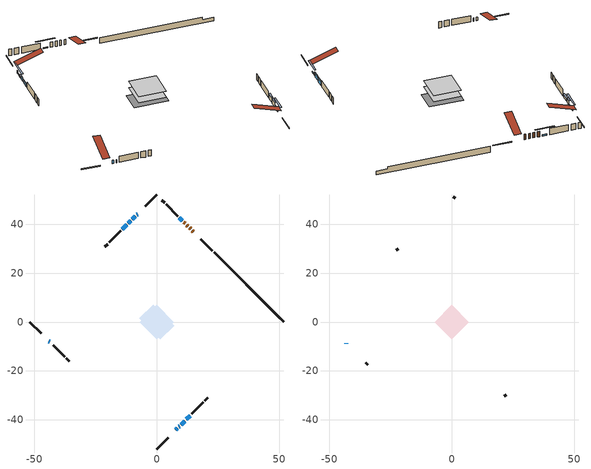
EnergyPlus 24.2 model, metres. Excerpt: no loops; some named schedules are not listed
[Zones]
conditioned space
 floor adiabatic (AdiabaticFloorConstruction): -6.95,0 0,6.95 6.95,0 0,-6.95 z0.54
 floor foundation (Slab1 construction): -7.11,1.51 -1.51,7.11 7.11,-1.51 1.51,-7.11 z-1.78
 wall outside (RimJoist1 construction): 0,-51.86 4.69,-47.16 / -51.86,0 -47.16,-4.69 / 0,51.86 -4.69,47.16 / 22.75,29.11 18.06,33.8 z0.54:0.84
 wall outside (AdiabaticWallConstruction 1): 14.96,36.9 14.5,37.36 / 13.85,38.01 13.39,38.47 / 12.73,39.12 12.27,39.58 / 11.62,40.24 11.09,40.77 z0.54:2.57
 wall outside (AdiabaticWallConstruction): -7.79,44.07 -8.07,43.79 / -44.07,-7.79 -43.79,-8.07 / 9.04,-42.82 9.32,-42.54 z0.54:1.76; 10.43,41.43 9.24,42.61 / -8.72,43.13 -9.91,41.95 / 7.79,-44.07 8.39,-43.47 z0.54:1.05; -10.56,41.29 -11.57,40.28 z0.54:2.01; -12.23,39.63 -14.01,37.85 z0.54:1.51; 9.97,-41.88 11.39,-40.47 / 12.05,-39.81 13.67,-38.19 z0.54:2.24
 wall outside (Wall1 construction): 14.32,-37.53 19.03,-32.82 / -42.33,-9.53 -37.62,-14.24 / -14.66,37.19 -19.38,32.48 / 8.59,43.27 3.88,47.98 z0.54:2.98
 wall outside (Wall2 construction): 19.69,-32.17 20.86,-31 / -36.96,-14.9 -35.79,-16.06 / -20.03,31.82 -21.2,30.66 / 3.22,48.64 2.05,49.8 z0.54:2.98
 wall foundation (FoundationWall1 construction): 23.41,28.45,-1.78 23.41,28.45,0.54 49.01,2.85,0.54 49.01,2.85,-0.37 51.86,0,-0.37 51.86,0,-1.78
 window (WindowConstruction 4): -7.79,44.07 -8.07,43.79 z0.54:1.76
 window (WindowConstruction 6): -44.07,-7.79 -43.79,-8.07 z0.54:1.76
 window (WindowConstruction 7): 10.43,41.43 9.25,42.61 z0.54:1.05
 window (WindowConstruction 8): -8.72,43.13 -9.91,41.95 z0.54:1.05
 window (WindowConstruction 9): 7.79,-44.07 8.38,-43.47 z0.54:1.05
 window (WindowConstruction 5): 9.04,-42.82 9.32,-42.54 z0.54:1.76
 window (WindowConstruction): -10.57,41.29 -11.57,40.28 z0.54:2.01
 window (WindowConstruction 1): -12.23,39.63 -14.01,37.85 z0.54:1.51
 window (WindowConstruction 2): 9.97,-41.88 11.39,-40.47 z0.54:2.24
 window (WindowConstruction 3): 12.05,-39.81 13.67,-38.19 z0.54:2.24
 door (Door): 14.96,36.9 14.5,37.36 z0.54:2.57
 door (Door 1): 13.84,38.01 13.39,38.47 z0.54:2.57
 door (Door 2): 12.73,39.13 12.28,39.58 z0.54:2.57
 door (Door 3): 11.62,40.24 11.09,40.77 z0.54:2.57
 ceiling adiabatic (AdiabaticFloorConstruction): 0,-6.95 6.95,0 0,6.95 -6.95,0 z0.54
attic - vented
 floor to conditioned space (Floor1 construction Reversed): -6.95,0 0,6.95 6.95,0 0,-6.95 z2.98
 wall outside (AdiabaticWallConstruction): -43.13,-8.72 -42.98,-8.87 z0.54:1.76
 wall outside (Wall3 construction): 21.51,-30.34 22.25,-29.6 / -35.14,-16.72 -34.4,-17.46 / -21.86,30 -22.6,29.26 / 1.4,50.46 0.66,51.2 z0.54:2.98
 window (WindowConstruction 10): -43.13,-8.72 -42.98,-8.87 z0.54:1.76
 roof outside (Roof1 construction): 7.13,-44.72,2.98 0.36,-37.95,6.17 -1.42,-39.74,6.17 5.35,-46.51,2.98; -44.72,-7.13,2.98 -37.95,-0.36,6.17 -39.74,1.42,6.17 -46.51,-5.35,2.98; -7.13,44.72,2.98 -0.36,37.95,6.17 1.42,39.74,6.17 -5.35,46.51,2.98; 15.62,36.24,2.98 8.85,29.47,6.17 10.63,27.69,6.17 17.4,34.46,2.98
shading: 7.38,44.48 12.3,39.56 12.59,39.85 7.67,44.77 z3.69; -11.77,40.08 -6.86,45 -7.15,45.29 -12.07,40.37 z3.69; 10.25,-41.61 5.93,-45.93 6.22,-46.22 10.54,-41.9 z3.69; -11.71,40.14 -10.42,41.43 -10.71,41.72 -12.01,40.43 z2.21; -14.15,37.71 -12.09,39.77 -12.38,40.06 -14.44,38 z1.71; 11.53,-40.32 9.83,-42.03 10.12,-42.32 11.82,-40.61 z2.44; 13.81,-38.05 11.91,-39.95 12.2,-40.24 14.1,-38.34 z2.44
[Building]
Building 1: Terrain=Suburbs
[Site:Location]
Quebec Intl AP_QC: Latitude {deg}=46.8; Longitude {deg}=-71.38; Time Zone {hr}=-5; Elevation {m}=74; Keep Site Location Information=Yes
[Site:GroundTemperature:Shallow]
0.0108218, -2.24938, -2.43038, -1.3578, 2.94801, 7.23376, 10.9493, 13.303, 13.5029, 11.5886, 7.96783, 3.81355
[Site:WaterMainsTemperature]
Calculation Method=Schedule; Temperature Schedule=mains temperature schedule
[Material] Roughness=Rough; Thermal Absorptance=0.9
Name | Thickness {m} | Conductivity {W/m-K} | Density {kg/m3} | Specific Heat {J/kg-K} | Solar Absorptance | Visible Absorptance
asphalt or fiberglass shingles | 0.00635 | 0.162714 | 1121.4 | 1465.45 | 0.4 | 0.4
ceiling loosefill ins | 0.169333 | 0.0480833 | 16.02 | 1046.75 | 0.7 | 0.7
ceiling stud and cavity | 0.1397 | 0.117016 | 65.682 | 1177.47 | 0.7 | 0.7
concrete 4.0 in. | 0.1016 | 1.803125 | 2242.8 | 837.4 | 0.7 | 0.7
concrete 8.0 in. | 0.2032 | 1.803125 | 2242.8 | 837.4 | 0.7 | 0.7
door material | 0.04445 | 0.188738 | 512.64 | 1214.23 | 0.7 | 0.7
door material 1 | 0.04445 | 0.0451087 | 512.64 | 1214.23 | 0.7 | 0.7
exterior vertical ins | 0.0340099 | 0.029427 | 32.04 | 1214.23 | 0.7 | 0.7
floor covering | 0.0127 | 0.0433444 | 54.468 | 1339.84 | 0.6 | 0.6
floor rigid ins; wall rigid ins 1 | 0.512978 | 0.029427 | 32.04 | 1214.23 | 0.7 | 0.7
floor stud and cavity | 0.1397 | 1.75129 | 37.0049 | 1207.88 | 0.7 | 0.7
furniture material conditioned space 1 | 0.1524 | 0.115458 | 640.8 | 1214.23 | 0.6 | 0.6
gypsum board | 0.0127 | 0.160291 | 801 | 837.4 | 0.6 | 0.6
gypsum board 1 | 0.0127 | 0.160291 | 801 | 837.4 | 0.7 | 0.7
osb sheathing 0.5 in. | 0.0127 | 0.115458 | 512.64 | 1214.23 | 0.7 | 0.7
osb sheathing 0.75 in. | 0.01905 | 0.115458 | 512.64 | 1214.23 | 0.7 | 0.7
osb sheathing 2.0 in. | 0.0508 | 0.115458 | 512.64 | 1214.23 | 0.7 | 0.7
rim joist rigid ins; wall rigid ins | 0.051816 | 0.029427 | 32.04 | 1214.23 | 0.7 | 0.7
rim joist stud and cavity | 0.0508 | 0.0347766 | 125.044 | 1163.47 | 0.6 | 0.6
wall stud and cavity | 0.1397 | 0.13493 | 139.0536 | 1170.24 | 0.7 | 0.7
wall stud and cavity 1 | 0.1397 | 0.160606 | 139.0536 | 1170.24 | 0.7 | 0.7
wall stud and cavity 2 | 0.0889 | 6.1454 | 50.32683 | 1063.81 | 0.6 | 0.6
wall stud and cavity 3 | 0.0889 | 0.380278 | 52.3479 | 1209.89 | 0.7 | 0.7
wall stud and cavity 4 | 0.0889 | 0.391764 | 83.0341 | 1211.67 | 0.7 | 0.7
wood siding | 0.0254 | 0.102417 | 544.68 | 1172.36 | 0.4 | 0.4
wood siding 1 | 0.00254 | 0.102417 | 544.68 | 1172.36 | 0.4 | 0.4
wood siding 2; wood siding 3; wood siding 4 | 0.0254 | 0.102417 | 544.68 | 1172.36 | 0.7 | 0.7
[WindowMaterial:SimpleGlazingSystem]
Name | U-Factor {W/m2-K} | Solar Heat Gain Coefficient
WindowMaterial | 5.38445 | 0.67
WindowMaterial 1 | 4.89216 | 0.57
WindowMaterial 2 | 5.58942 | 0.71
WindowMaterial 3 | 5.37593 | 0.67
WindowMaterial 4 | 7.60398 | 0.68
WindowMaterial 5 | 2.992306 | 0.59
WindowMaterial 6 | 4.48619 | 0.48
WindowMaterial 7 | 6.93454 | 0.69
[Construction]
AdiabaticFloorConstruction: floor stud and cavity, floor rigid ins, osb sheathing 0.75 in., floor covering
AdiabaticWallConstruction: wood siding 3, wall rigid ins 1, wall stud and cavity 3, gypsum board
AdiabaticWallConstruction 1: wood siding 4, wall rigid ins 1, wall stud and cavity 3, gypsum board
Door; Door 2; Door 3: door material
Door 1: door material 1
Floor1 construction Reversed: gypsum board, ceiling stud and cavity, ceiling loosefill ins
FoundationWall1 construction: concrete 8.0 in., gypsum board 1
furniture construction conditioned space 1: furniture material conditioned space 1
PartitionWallConstruction: gypsum board, wall stud and cavity 4, gypsum board
RimJoist1 construction: wood siding 2, rim joist rigid ins, osb sheathing 2.0 in., rim joist stud and cavity
Roof1 construction: asphalt or fiberglass shingles
Slab1 construction: concrete 4.0 in.
Wall1 construction: wood siding, wall rigid ins, osb sheathing 0.5 in., wall stud and cavity, gypsum board
Wall2 construction: wood siding, wall rigid ins, osb sheathing 0.5 in., wall stud and cavity 1, gypsum board
Wall3 construction: wood siding 1, wall stud and cavity 2
WindowConstruction: WindowMaterial
WindowConstruction 1: WindowMaterial 1
WindowConstruction 10: WindowMaterial 7
WindowConstruction 2: WindowMaterial 2
WindowConstruction 3: WindowMaterial 3
WindowConstruction 4; WindowConstruction 6: WindowMaterial 4
WindowConstruction 5: WindowMaterial 5
WindowConstruction 7; WindowConstruction 8; WindowConstruction 9: WindowMaterial 6
[Zone] Multiplier=1; Part of Total Floor Area=Yes
Name | Volume {m3}
attic - vented | 50.0552
conditioned space | 478.8
[Space]
Name | Zone | Volume {m3}
attic - vented 1 | attic - vented | 50.0552
conditioned space 1 | conditioned space | 478.8
[ZoneInfiltration:EffectiveLeakageArea]
infil attic - vented 1: Zone or Space=attic - vented 1; Schedule=Always On Discrete; Effective Air Leakage Area {cm2}=3567.51; Stack Coefficient=0.000391603; Wind Coefficient=1.33704e-05
[ZoneMixing]
whole house fan mix: Zone or Space=attic - vented; Schedule=Always On Continuous; Design Flow Rate Calculation Method=Flow/Zone; Design Flow Rate {m3/s}=0; Source Zone or Space=conditioned space
[SurfaceProperty:ExposedFoundationPerimeter]
Slab1: Exposed Perimeter Calculation Method=TotalExposedPerimeter; Total Exposed Perimeter {m}=40.235
[InternalMass] Zone or ZoneList=conditioned space; Space or SpaceList=conditioned space 1
Name | Construction | Surface Area {m2}
furniture mass conditioned space 1 | furniture construction conditioned space 1 | 77.2879
partition wall mass | PartitionWallConstruction | 193.22
[Lights]
interior lighting: Zone or ZoneList or Space or SpaceList=conditioned space 1; Schedule=interior lighting schedule; Design Level Calculation Method=LightingLevel; Lighting Level {W}=343.2; Return Air Fraction=0; Fraction Radiant=0.6; Fraction Visible=0.2; Fraction Replaceable=1
[People]
occupants: Zone or ZoneList or Space or SpaceList=conditioned space 1; Number of People Schedule=occupants schedule; Number of People Calculation Method=People; Number of People=3; Fraction Radiant=0.314171; Sensible Heat Fraction=0.56303; Activity Level Schedule=occupants activity schedule; Carbon Dioxide Generation Rate {m3/s-W}=0; Enable ASHRAE 55 Comfort Warnings=No; Mean Radiant Temperature Calculation Type=EnclosureAveraged
[ElectricEquipment] Zone or ZoneList or Space or SpaceList=conditioned space 1; Design Level Calculation Method=EquipmentLevel
Name | Schedule | Design Level {W} | Fraction Latent | Fraction Radiant | Fraction Lost
clothes dryer | clothes dryer schedule | 140.772 | 0.015 | 0.081 | 0.85
clothes washer | clothes washer schedule | 32.1985 | 0.03 | 0.162 | 0.7
cooking range | cooking range schedule | 215.147 | 0.08 | 0.432 | 0.2
dishwasher | dishwasher schedule | 66.8632 | 0.3 | 0.18 | 0.4
fridge | fridge schedule | 72.9452 | 0 | 0.6 | 0
mech vent house fan | mech vent house fan schedule | 19.9167 | 0 | 0 | 0.5
mech vent house fan cfis | mech vent house fan cfis schedule | 0 | 0 | 0 | 0
mech vent range fan 0 | mech vent range fan 0 schedule | 57 | 0 | 0 | 1
misc plug loads | misc plug loads schedule | 494.7 | 0.045 | 0.513 | 0.1
whole house fan | Always On Discrete | 0 | 0 | 0 | 1
[OtherEquipment] Zone or ZoneList or Space or SpaceList=conditioned space 1; Design Level Calculation Method=EquipmentLevel
Name | Fuel Type | Schedule | Design Level {W} | Fraction Latent | Fraction Radiant | Fraction Lost
clothes dryer 1 | Electricity | clothes dryer schedule | 0 | 0.015 | 0.081 | 0.85
cooking range 1 | Electricity | cooking range schedule | 0 | 0.08 | 0.432 | 0.2
general water use latent | None | general water use schedule | 62.594 | 1 | 0 | 0
general water use sensible | None | general water use schedule | -61.6891 | 0 | 0.6 | 0
mech vent house fan latent load | None | Always On Discrete | 0 | 1 | 0 | 0
mech vent house fan sensible load | None | Always On Discrete | 0 | 0 | 0 | 0
water heater energy adjustment1 | Electricity | Always On Discrete | 0.01 | 0 | 0 | 1
[ZoneInfiltration:DesignFlowRate] Zone or ZoneList or Space or SpaceList=conditioned space 1; Schedule=Always On Discrete; Design Flow Rate Calculation Method=Flow/Zone; Design Flow Rate {m3/s}=0
infil flow; natural vent flow; whole house fan flow
[AvailabilityManager:Scheduled]
air source heat pump airloop Availability Manager: Schedule=Always On Discrete
[Foundation:Kiva]
Foundation Kiva 1: Initial Indoor Air Temperature {C}=18; Wall Height Above Grade {m}=0.539984; Wall Depth Below Slab {m}=0.2032; Custom Block Material Name 1=exterior vertical ins; Custom Block Depth 1 {m}=2.31999; Custom Block X Position 1 {m}=0.2159; Custom Block Z Position 1 {m}=0
[Foundation:Kiva:Settings]
Soil Conductivity {W/m-K}=0.849921; Soil Density {kg/m3}=1842.3; Soil Specific Heat {J/kg-K}=418.7; Ground Solar Absorptivity=0.9; Ground Thermal Absorptivity=0.9; Ground Surface Roughness {m}=0.03; Far-Field Width {m}=40; Deep-Ground Boundary Condition=ZeroFlux; Deep-Ground Depth {m}=40; Minimum Cell Dimension {m}=0.2; Maximum Cell Growth Coefficient=3; Simulation Timestep=Timestep
[Exterior:Lights]
exterior lighting: Schedule=exterior lighting schedule; Design Level {W}=75.6
[EnergyManagementSystem:GlobalVariable]
air_source_heat_pump_airloop_Fan_RTF
infil_program_Qfan
infil_program_Qinf
natural_vent_program_Qnv
natural_vent_program_Qwhf
[EnergyManagementSystem:Sensor]
Name | Output:Variable or Output:Meter Index Key | Output:Variable or Output:Meter
airflow_gain | infil flow | Infiltration Sensible Heat Gain Energy
airflow_gain_1 | natural vent flow | Infiltration Sensible Heat Gain Energy
airflow_gain_2 | whole house fan flow | Infiltration Sensible Heat Gain Energy
airflow_loss | infil flow | Infiltration Sensible Heat Loss Energy
airflow_loss_1 | natural vent flow | Infiltration Sensible Heat Loss Energy
airflow_loss_2 | whole house fan flow | Infiltration Sensible Heat Loss Energy
clg_load_cond |  | Cooling:EnergyTransfer:Zone:CONDITIONED SPACE
clg_sp_s; clg_sp_s_1 | cooling setpoint | Schedule Value
clothes_dryer_exhaust_0_sch_s | clothes dryer exhaust 0 schedule | Schedule Value
cool_season | cooling season schedule | Schedule Value
htg_load_cond |  | Heating:EnergyTransfer:Zone:CONDITIONED SPACE
htg_sp_s; htg_sp_s_1 | heating setpoint | Schedule Value
ig_ee_conv | clothes dryer | Electric Equipment Convective Heating Energy
ig_ee_conv_2 | cooking range | Electric Equipment Convective Heating Energy
ig_ee_conv_4 | fridge | Electric Equipment Convective Heating Energy
ig_ee_conv_5 | misc plug loads | Electric Equipment Convective Heating Energy
ig_ee_conv_6 | whole house fan | Electric Equipment Convective Heating Energy
ig_ee_rad | clothes dryer | Electric Equipment Radiant Heating Energy
ig_ee_rad_2 | cooking range | Electric Equipment Radiant Heating Energy
ig_ee_rad_4 | fridge | Electric Equipment Radiant Heating Energy
ig_ee_rad_5 | misc plug loads | Electric Equipment Radiant Heating Energy
ig_ee_rad_6 | whole house fan | Electric Equipment Radiant Heating Energy
ig_lgt_conv | interior lighting | Lights Convective Heating Energy
ig_lgt_rad | interior lighting | Lights Radiant Heating Energy
ig_lgt_vis | interior lighting | Lights Visible Radiation Heating Energy
ig_oe_conv | clothes dryer 1 | Other Equipment Convective Heating Energy
ig_oe_conv_1 | cooking range 1 | Other Equipment Convective Heating Energy
ig_oe_conv_2 | general water use latent | Other Equipment Convective Heating Energy
ig_oe_conv_3 | general water use sensible | Other Equipment Convective Heating Energy
ig_oe_conv_4 | water heater energy adjustment1 | Other Equipment Convective Heating Energy
ig_oe_rad | clothes dryer 1 | Other Equipment Radiant Heating Energy
ig_oe_rad_1 | cooking range 1 | Other Equipment Radiant Heating Energy
ig_oe_rad_2 | general water use latent | Other Equipment Radiant Heating Energy
ig_oe_rad_3 | general water use sensible | Other Equipment Radiant Heating Energy
ig_oe_rad_4 | water heater energy adjustment1 | Other Equipment Radiant Heating Energy
ig_ppl_conv | occupants | People Convective Heating Energy
ig_ppl_rad | occupants | People Radiant Heating Energy
im_conv | furniture mass conditioned space 1 | Surface Inside Face Convection Heat Gain Energy
im_conv_1 | partition wall mass | Surface Inside Face Convection Heat Gain Energy
im_ig | furniture mass conditioned space 1 | Surface Inside Face Internal Gains Radiation Heat Gain Energy
im_ig_1 | partition wall mass | Surface Inside Face Internal Gains Radiation Heat Gain Energy
im_lgt | furniture mass conditioned space 1 | Surface Inside Face Lights Radiation Heat Gain Energy
im_lgt_1 | partition wall mass | Surface Inside Face Lights Radiation Heat Gain Energy
im_sol | furniture mass conditioned space 1 | Surface Inside Face Solar Radiation Heat Gain Energy
im_sol_1 | partition wall mass | Surface Inside Face Solar Radiation Heat Gain Energy
im_surf | furniture mass conditioned space 1 | Surface Inside Face Net Surface Thermal Radiation Heat Gain Energy
im_surf_1 | partition wall mass | Surface Inside Face Net Surface Thermal Radiation Heat Gain Energy
mech_vent_range_fan_0_sch_s | mech vent range fan 0 schedule | Schedule Value
mv_conv | mech vent house fan | Electric Equipment Convective Heating Energy
mv_conv_1 | mech vent house fan cfis | Electric Equipment Convective Heating Energy
mv_conv_2 | mech vent range fan 0 | Electric Equipment Convective Heating Energy
mv_conv_3 | mech vent house fan latent load | Other Equipment Convective Heating Energy
mv_conv_4 | mech vent house fan sensible load | Other Equipment Convective Heating Energy
mv_rad | mech vent house fan | Electric Equipment Radiant Heating Energy
mv_rad_1 | mech vent house fan cfis | Electric Equipment Radiant Heating Energy
mv_rad_2 | mech vent range fan 0 | Electric Equipment Radiant Heating Energy
mv_rad_3 | mech vent house fan latent load | Other Equipment Radiant Heating Energy
mv_rad_4 | mech vent house fan sensible load | Other Equipment Radiant Heating Energy
natural_vent_s | natural vent schedule | Schedule Value
out_pb_s |  | Site Outdoor Air Barometric Pressure
out_wt_s |  | Site Outdoor Air Humidity Ratio
site_vw_s |  | Site Wind Speed
ss_back_out | Window1 | Surface Window Shortwave from Zone Back Out Window Heat Transfer Rate
ss_back_out_1 | Window10 | Surface Window Shortwave from Zone Back Out Window Heat Transfer Rate
ss_back_out_2 | Window12 | Surface Window Shortwave from Zone Back Out Window Heat Transfer Rate
ss_back_out_3 | Window14 | Surface Window Shortwave from Zone Back Out Window Heat Transfer Rate
ss_back_out_4 | Window16 | Surface Window Shortwave from Zone Back Out Window Heat Transfer Rate
ss_back_out_5 | Window2 | Surface Window Shortwave from Zone Back Out Window Heat Transfer Rate
ss_back_out_6 | Window3 | Surface Window Shortwave from Zone Back Out Window Heat Transfer Rate
ss_back_out_7 | Window4 | Surface Window Shortwave from Zone Back Out Window Heat Transfer Rate
ss_back_out_8 | Window7 | Surface Window Shortwave from Zone Back Out Window Heat Transfer Rate
ss_back_out_9 | Window8 | Surface Window Shortwave from Zone Back Out Window Heat Transfer Rate
ss_conv | Door1 | Surface Inside Face Convection Heat Gain Energy
ss_conv_1 | Door2 | Surface Inside Face Convection Heat Gain Energy
ss_conv_10 | Window3 | Surface Inside Face Convection Heat Gain Energy
ss_conv_11 | Window4 | Surface Inside Face Convection Heat Gain Energy
ss_conv_12 | Window7 | Surface Inside Face Convection Heat Gain Energy
ss_conv_13 | Window8 | Surface Inside Face Convection Heat Gain Energy
ss_conv_2 | Door3 | Surface Inside Face Convection Heat Gain Energy
ss_conv_3 | Door4 | Surface Inside Face Convection Heat Gain Energy
ss_conv_4 | Window1 | Surface Inside Face Convection Heat Gain Energy
ss_conv_5 | Window10 | Surface Inside Face Convection Heat Gain Energy
ss_conv_6 | Window12 | Surface Inside Face Convection Heat Gain Energy
ss_conv_7 | Window14 | Surface Inside Face Convection Heat Gain Energy
ss_conv_8 | Window16 | Surface Inside Face Convection Heat Gain Energy
ss_conv_9 | Window2 | Surface Inside Face Convection Heat Gain Energy
ss_ig | Door1 | Surface Inside Face Internal Gains Radiation Heat Gain Energy
ss_ig_1 | Door2 | Surface Inside Face Internal Gains Radiation Heat Gain Energy
ss_ig_10 | Window3 | Surface Inside Face Internal Gains Radiation Heat Gain Energy
ss_ig_11 | Window4 | Surface Inside Face Internal Gains Radiation Heat Gain Energy
ss_ig_12 | Window7 | Surface Inside Face Internal Gains Radiation Heat Gain Energy
ss_ig_13 | Window8 | Surface Inside Face Internal Gains Radiation Heat Gain Energy
ss_ig_2 | Door3 | Surface Inside Face Internal Gains Radiation Heat Gain Energy
ss_ig_3 | Door4 | Surface Inside Face Internal Gains Radiation Heat Gain Energy
ss_ig_4 | Window1 | Surface Inside Face Internal Gains Radiation Heat Gain Energy
ss_ig_5 | Window10 | Surface Inside Face Internal Gains Radiation Heat Gain Energy
ss_ig_6 | Window12 | Surface Inside Face Internal Gains Radiation Heat Gain Energy
ss_ig_7 | Window14 | Surface Inside Face Internal Gains Radiation Heat Gain Energy
ss_ig_8 | Window16 | Surface Inside Face Internal Gains Radiation Heat Gain Energy
ss_ig_9 | Window2 | Surface Inside Face Internal Gains Radiation Heat Gain Energy
ss_lgt | Door1 | Surface Inside Face Lights Radiation Heat Gain Energy
ss_lgt_1 | Door2 | Surface Inside Face Lights Radiation Heat Gain Energy
ss_lgt_2 | Door3 | Surface Inside Face Lights Radiation Heat Gain Energy
ss_lgt_3 | Door4 | Surface Inside Face Lights Radiation Heat Gain Energy
ss_sol | Door1 | Surface Inside Face Solar Radiation Heat Gain Energy
ss_sol_1 | Door2 | Surface Inside Face Solar Radiation Heat Gain Energy
ss_sol_2 | Door3 | Surface Inside Face Solar Radiation Heat Gain Energy
ss_sol_3 | Door4 | Surface Inside Face Solar Radiation Heat Gain Energy
ss_surf | Door1 | Surface Inside Face Net Surface Thermal Radiation Heat Gain Energy
ss_surf_1 | Door2 | Surface Inside Face Net Surface Thermal Radiation Heat Gain Energy
ss_surf_10 | Window3 | Surface Inside Face Net Surface Thermal Radiation Heat Gain Energy
ss_surf_11 | Window4 | Surface Inside Face Net Surface Thermal Radiation Heat Gain Energy
ss_surf_12 | Window7 | Surface Inside Face Net Surface Thermal Radiation Heat Gain Energy
ss_surf_13 | Window8 | Surface Inside Face Net Surface Thermal Radiation Heat Gain Energy
ss_surf_2 | Door3 | Surface Inside Face Net Surface Thermal Radiation Heat Gain Energy
ss_surf_3 | Door4 | Surface Inside Face Net Surface Thermal Radiation Heat Gain Energy
ss_surf_4 | Window1 | Surface Inside Face Net Surface Thermal Radiation Heat Gain Energy
ss_surf_5 | Window10 | Surface Inside Face Net Surface Thermal Radiation Heat Gain Energy
ss_surf_6 | Window12 | Surface Inside Face Net Surface Thermal Radiation Heat Gain Energy
ss_surf_7 | Window14 | Surface Inside Face Net Surface Thermal Radiation Heat Gain Energy
ss_surf_8 | Window16 | Surface Inside Face Net Surface Thermal Radiation Heat Gain Energy
ss_surf_9 | Window2 | Surface Inside Face Net Surface Thermal Radiation Heat Gain Energy
ss_trans_in | Window1 | Surface Window Transmitted Solar Radiation Rate
ss_trans_in_1 | Window10 | Surface Window Transmitted Solar Radiation Rate
ss_trans_in_2 | Window12 | Surface Window Transmitted Solar Radiation Rate
ss_trans_in_3 | Window14 | Surface Window Transmitted Solar Radiation Rate
ss_trans_in_4 | Window16 | Surface Window Transmitted Solar Radiation Rate
ss_trans_in_5 | Window2 | Surface Window Transmitted Solar Radiation Rate
ss_trans_in_6 | Window3 | Surface Window Transmitted Solar Radiation Rate
ss_trans_in_7 | Window4 | Surface Window Transmitted Solar Radiation Rate
ss_trans_in_8 | Window7 | Surface Window Transmitted Solar Radiation Rate
ss_trans_in_9 | Window8 | Surface Window Transmitted Solar Radiation Rate
ss_trans_out | Window1 | Surface Inside Face Initial Transmitted Diffuse Transmitted Out Window Solar Radiation Rate
ss_trans_out_1 | Window10 | Surface Inside Face Initial Transmitted Diffuse Transmitted Out Window Solar Radiation Rate
ss_trans_out_2 | Window12 | Surface Inside Face Initial Transmitted Diffuse Transmitted Out Window Solar Radiation Rate
ss_trans_out_3 | Window14 | Surface Inside Face Initial Transmitted Diffuse Transmitted Out Window Solar Radiation Rate
ss_trans_out_4 | Window16 | Surface Inside Face Initial Transmitted Diffuse Transmitted Out Window Solar Radiation Rate
ss_trans_out_5 | Window2 | Surface Inside Face Initial Transmitted Diffuse Transmitted Out Window Solar Radiation Rate
ss_trans_out_6 | Window3 | Surface Inside Face Initial Transmitted Diffuse Transmitted Out Window Solar Radiation Rate
ss_trans_out_7 | Window4 | Surface Inside Face Initial Transmitted Diffuse Transmitted Out Window Solar Radiation Rate
ss_trans_out_8 | Window7 | Surface Inside Face Initial Transmitted Diffuse Transmitted Out Window Solar Radiation Rate
ss_trans_out_9 | Window8 | Surface Inside Face Initial Transmitted Diffuse Transmitted Out Window Solar Radiation Rate
s_conv | Floor1 | Surface Inside Face Convection Heat Gain Energy
s_conv_1 | FoundationWall1 | Surface Inside Face Convection Heat Gain Energy
s_conv_10 | Wall1:225 | Surface Inside Face Convection Heat Gain Energy
s_conv_11 | Wall1:315 | Surface Inside Face Convection Heat Gain Energy
s_conv_12 | Wall1:45 | Surface Inside Face Convection Heat Gain Energy
s_conv_13 | Wall2:135 | Surface Inside Face Convection Heat Gain Energy
s_conv_14 | Wall2:225 | Surface Inside Face Convection Heat Gain Energy
s_conv_15 | Wall2:315 | Surface Inside Face Convection Heat Gain Energy
s_conv_16 | Wall2:45 | Surface Inside Face Convection Heat Gain Energy
s_conv_2 | inferred conditioned ceiling | Surface Inside Face Convection Heat Gain Energy
s_conv_3 | inferred conditioned floor | Surface Inside Face Convection Heat Gain Energy
s_conv_4 | RimJoist1:135 | Surface Inside Face Convection Heat Gain Energy
s_conv_5 | RimJoist1:225 | Surface Inside Face Convection Heat Gain Energy
s_conv_6 | RimJoist1:315 | Surface Inside Face Convection Heat Gain Energy
s_conv_7 | RimJoist1:45 | Surface Inside Face Convection Heat Gain Energy
s_conv_8 | Slab1 | Surface Inside Face Convection Heat Gain Energy
s_conv_9 | Wall1:135 | Surface Inside Face Convection Heat Gain Energy
s_ig | Floor1 | Surface Inside Face Internal Gains Radiation Heat Gain Energy
s_ig_1 | FoundationWall1 | Surface Inside Face Internal Gains Radiation Heat Gain Energy
s_ig_10 | Wall1:225 | Surface Inside Face Internal Gains Radiation Heat Gain Energy
